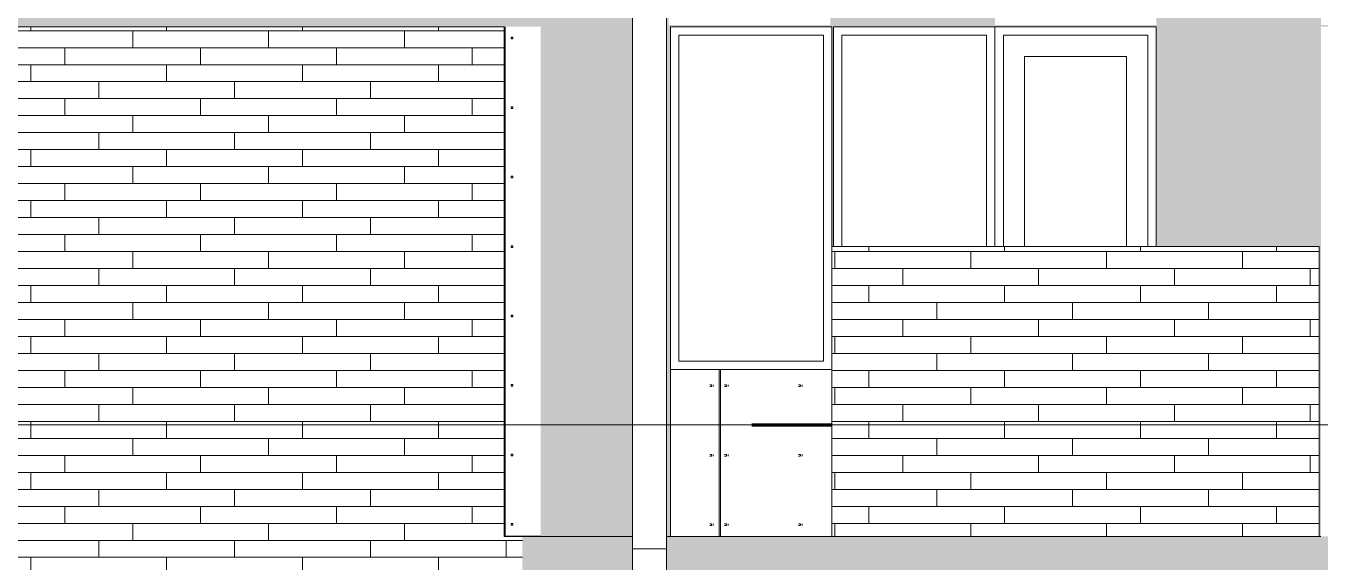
# Model space of a CAD drawing. Header units: inches. Extents: x 1747 to 7606, y -251 to 585.
# Drawn here: x 5645.4 to 5950.2, y 99.7 to 225.9 of the extents above; entities that cross this region are included whole.
import ezdxf

# ---------------------------------------------------------------- set-up
doc = ezdxf.new("R2010")
doc.units = ezdxf.units.IN
doc.header["$MEASUREMENT"] = 0
doc.linetypes.add('Grid Line 1_2_', pattern=[0.875, 0.5, -0.125, 0.125, -0.125])
for name, color, linetype, lineweight in [('0-3', 10, 'Continuous', 5), ('A-AREA', 32, 'Continuous', 70), ('A-FLOR-LEVL-1', 51, 'Grid Line 1_2_', 9), ('A-GENM', 5, 'Continuous', 9), ('A-WALL', 113, 'Continuous', 13), ('A-WALL-PATT-1', 111, 'Continuous', 9)]:
    doc.layers.add(name, color=color, linetype=linetype, lineweight=lineweight)
pattern_1 = [(0, (7180.39, 108.3), (-38.4, 120.375), [0.392, -38.007]), (0, (7180.39, 108.7), (-38.4, 120.375), [0.392, -38.007]), (0, (7180.39, 124.66), (-38.4, 120.375), [0.392, -38.007]), (0, (7180.39, 125.05), (-38.4, 120.375), [0.392, -38.007]), (0, (7180.39, 141.02), (-38.4, 120.375), [0.392, -38.007]), (0, (7180.39, 141.41), (-38.4, 120.375), [0.392, -38.007]), (0, (7180.39, 157.38), (-38.4, 120.375), [0.392, -38.007]), (0, (7180.39, 157.77), (-38.4, 120.375), [0.392, -38.007]), (0, (7180.39, 173.73), (-38.4, 120.375), [0.392, -38.007]), (0, (7180.39, 174.12), (-38.4, 120.375), [0.392, -38.007]), (0, (7180.39, 190.09), (-38.4, 120.375), [0.392, -38.007]), (0, (7180.39, 190.48), (-38.4, 120.375), [0.392, -38.007]), (0, (7180.39, 206.45), (-38.4, 120.375), [0.392, -38.007]), (0, (7180.39, 206.84), (-38.4, 120.375), [0.392, -38.007]), (0, (7180.39, 222.8), (-38.4, 120.375), [0.392, -38.007]), (0, (7180.39, 223.2), (-38.4, 120.375), [0.392, -38.007]), (0, (7197.84, 108.3), (-38.4, 120.375), [0.392, -38.007]), (0, (7197.84, 108.7), (-38.4, 120.375), [0.392, -38.007]), (0, (7197.84, 124.66), (-38.4, 120.375), [0.392, -38.007]), (0, (7197.84, 125.05), (-38.4, 120.375), [0.392, -38.007]), (0, (7197.84, 141.02), (-38.4, 120.375), [0.392, -38.007]), (0, (7197.84, 141.41), (-38.4, 120.375), [0.392, -38.007]), (0, (7197.84, 157.38), (-38.4, 120.375), [0.392, -38.007]), (0, (7197.84, 157.77), (-38.4, 120.375), [0.392, -38.007]), (0, (7197.84, 173.73), (-38.4, 120.375), [0.392, -38.007]), (0, (7197.84, 174.12), (-38.4, 120.375), [0.392, -38.007]), (0, (7197.84, 190.09), (-38.4, 120.375), [0.392, -38.007]), (0, (7197.84, 190.48), (-38.4, 120.375), [0.392, -38.007]), (0, (7197.84, 206.45), (-38.4, 120.375), [0.392, -38.007]), (0, (7197.84, 206.84), (-38.4, 120.375), [0.392, -38.007]), (0, (7197.84, 222.8), (-38.4, 120.375), [0.392, -38.007]), (0, (7197.84, 223.2), (-38.4, 120.375), [0.392, -38.007]), (0, (7215.29, 108.3), (-38.4, 120.375), [0.392, -38.007]), (0, (7215.29, 108.7), (-38.4, 120.375), [0.392, -38.007]), (0, (7215.29, 124.66), (-38.4, 120.375), [0.392, -38.007]), (0, (7215.29, 125.05), (-38.4, 120.375), [0.392, -38.007]), (0, (7215.29, 141.02), (-38.4, 120.375), [0.392, -38.007]), (0, (7215.29, 141.41), (-38.4, 120.375), [0.392, -38.007]), (0, (7215.29, 157.38), (-38.4, 120.375), [0.392, -38.007]), (0, (7215.29, 157.77), (-38.4, 120.375), [0.392, -38.007]), (0, (7215.29, 173.73), (-38.4, 120.375), [0.392, -38.007]), (0, (7215.29, 174.12), (-38.4, 120.375), [0.392, -38.007]), (0, (7215.29, 190.09), (-38.4, 120.375), [0.392, -38.007]), (0, (7215.29, 190.48), (-38.4, 120.375), [0.392, -38.007]), (0, (7215.29, 206.45), (-38.4, 120.375), [0.392, -38.007]), (0, (7215.29, 206.84), (-38.4, 120.375), [0.392, -38.007]), (0, (7215.29, 222.8), (-38.4, 120.375), [0.392, -38.007]), (0, (7215.29, 223.2), (-38.4, 120.375), [0.392, -38.007]), (90, (7178.645, 105.75), (-38.4, 2e-15), [120, -0.375]), (90, (7179.02, 105.75), (-38.4, 2e-15), [120, -0.375]), (90, (7180.386, 108.304), (-38.4, 2e-15), [0.392, -119.982]), (90, (7180.386, 124.66), (-38.4, 2e-15), [0.392, -119.982]), (90, (7180.386, 141.018), (-38.4, 2e-15), [0.392, -119.982]), (90, (7180.386, 157.375), (-38.4, 2e-15), [0.392, -119.982]), (90, (7180.386, 173.732), (-38.4, 2e-15), [0.392, -119.982]), (90, (7180.386, 190.09), (-38.4, 2e-15), [0.393, -119.983]), (90, (7180.386, 206.447), (-38.4, 2e-15), [0.392, -119.982]), (90, (7180.386, 222.804), (-38.4, 2e-15), [0.392, -119.982]), (90, (7180.78, 108.304), (-38.4, 2e-15), [0.392, -119.982]), (90, (7180.78, 124.66), (-38.4, 2e-15), [0.392, -119.982]), (90, (7180.78, 141.018), (-38.4, 2e-15), [0.392, -119.982]), (90, (7180.78, 157.375), (-38.4, 2e-15), [0.392, -119.982]), (90, (7180.78, 173.732), (-38.4, 2e-15), [0.392, -119.982]), (90, (7180.78, 190.09), (-38.4, 2e-15), [0.393, -119.983]), (90, (7180.78, 206.447), (-38.4, 2e-15), [0.392, -119.982]), (90, (7180.78, 222.804), (-38.4, 2e-15), [0.392, -119.982]), (90, (7197.836, 108.304), (-38.4, 2e-15), [0.392, -119.982]), (90, (7197.836, 124.66), (-38.4, 2e-15), [0.392, -119.982]), (90, (7197.836, 141.018), (-38.4, 2e-15), [0.392, -119.982]), (90, (7197.836, 157.375), (-38.4, 2e-15), [0.392, -119.982]), (90, (7197.836, 173.732), (-38.4, 2e-15), [0.392, -119.982]), (90, (7197.836, 190.09), (-38.4, 2e-15), [0.393, -119.983]), (90, (7197.836, 206.447), (-38.4, 2e-15), [0.392, -119.982]), (90, (7197.836, 222.804), (-38.4, 2e-15), [0.392, -119.982]), (90, (7198.23, 108.304), (-38.4, 2e-15), [0.392, -119.982]), (90, (7198.23, 124.66), (-38.4, 2e-15), [0.392, -119.982]), (90, (7198.23, 141.018), (-38.4, 2e-15), [0.392, -119.982]), (90, (7198.23, 157.375), (-38.4, 2e-15), [0.392, -119.982]), (90, (7198.23, 173.732), (-38.4, 2e-15), [0.392, -119.982]), (90, (7198.23, 190.09), (-38.4, 2e-15), [0.393, -119.983]), (90, (7198.23, 206.447), (-38.4, 2e-15), [0.392, -119.982]), (90, (7198.23, 222.804), (-38.4, 2e-15), [0.392, -119.982]), (90, (7215.286, 108.304), (-38.4, 2e-15), [0.392, -119.982]), (90, (7215.286, 124.66), (-38.4, 2e-15), [0.392, -119.982]), (90, (7215.286, 141.018), (-38.4, 2e-15), [0.392, -119.982]), (90, (7215.286, 157.375), (-38.4, 2e-15), [0.392, -119.982]), (90, (7215.286, 173.732), (-38.4, 2e-15), [0.392, -119.982]), (90, (7215.286, 190.09), (-38.4, 2e-15), [0.393, -119.983]), (90, (7215.286, 206.447), (-38.4, 2e-15), [0.392, -119.982]), (90, (7215.286, 222.804), (-38.4, 2e-15), [0.392, -119.982]), (90, (7215.68, 108.304), (-38.4, 2e-15), [0.392, -119.982]), (90, (7215.68, 124.66), (-38.4, 2e-15), [0.392, -119.982]), (90, (7215.68, 141.018), (-38.4, 2e-15), [0.392, -119.982]), (90, (7215.68, 157.375), (-38.4, 2e-15), [0.392, -119.982]), (90, (7215.68, 173.732), (-38.4, 2e-15), [0.392, -119.982]), (90, (7215.68, 190.09), (-38.4, 2e-15), [0.393, -119.983]), (90, (7215.68, 206.447), (-38.4, 2e-15), [0.392, -119.982]), (90, (7215.68, 222.804), (-38.4, 2e-15), [0.392, -119.982]), (180, (7217.04, 105.38), (-38.4, 120.375), [38.025, -0.375]), (180, (7217.04, 105.75), (-38.4, 120.375), [38.025, -0.375])]
pattern_2 = [(0, (5947.9076, 132.8), (0, 4), []), (90, (5947.9076, 132.8), (-8, 8), [4, -28]), (90, (5963.9076, 136.8), (-8, 8), [4, -28])]

# ---------------------------------------------------------------- blocks, each defined once
blk = doc.blocks.new('CTR - 2nd Phase_rvt-2-BUILDING ELEVATION - NORTH')
at = {"layer": 'A-FLOR-LEVL-1'}
blk.add_line((-12558.48, 132), (-9609.49, 132), dxfattribs=at)
blk = doc.blocks.new('CTR - 1st Phase - Common Walls_rvt-2-BUILDING ELEVATION - NORTH')
at = {"layer": 'A-FLOR-LEVL-1'}
blk.add_line((-12558.48, 132), (-9609.49, 132), dxfattribs=at)
blk = doc.blocks.new('_THE_ WINDOW _ DOOR - Door - 2nd Floor-1942379-BUILDING ELEVATION - NORTH')
at = {"layer": 'A-GENM'}
for p, q in [((-11932.21, 225.75), (-11932.21, 174)), ((-11894.19, 225.75), (-11932.21, 225.75)), ((-11894.19, 174), (-11894.19, 225.75)), ((-11930.21, 223.75), (-11896.19, 223.75)), ((-11930.21, 174), (-11930.21, 223.75)), ((-11896.19, 223.75), (-11896.19, 174)), ((-11925.21, 218.75), (-11901.19, 218.75)), ((-11925.21, 174), (-11925.21, 218.75)), ((-11901.19, 218.75), (-11901.19, 174))]:
    blk.add_line(p, q, dxfattribs=at)
blk = doc.blocks.new('_THE_ WINDOW _ DOOR - Window - 2nd _ 3rd Floors-V21-BUILDING ELEVATION - NORTH')
at = {"layer": 'A-GENM'}
for p, q in [((-11317.81, 225.75), (-11355.84, 225.75)), ((-11355.84, 225.75), (-11355.84, 174)), ((-11317.81, 174), (-11317.81, 225.75)), ((-11353.84, 174), (-11353.84, 223.75)), ((-11353.84, 223.75), (-11319.81, 223.75)), ((-11319.81, 223.75), (-11319.81, 174))]:
    blk.add_line(p, q, dxfattribs=at)
blk = doc.blocks.new('_THE_ WINDOW _ DOOR - Window - 2nd _ 3rd Floors-V35-BUILDING ELEVATION - NORTH')
at = {"layer": 'A-GENM'}
h = blk.add_hatch(dxfattribs=at)
h.set_pattern_fill('FP_63', color=256, style=0, pattern_type=2)
h.set_pattern_definition([(0, (-11354.47, 163.18), (-38.4, 120.38), [0.392, -38.007]), (0, (-11354.47, 163.57), (-38.4, 120.38), [0.392, -38.007]), (0, (-11354.47, 179.54), (-38.4, 120.38), [0.392, -38.007]), (0, (-11354.47, 179.93), (-38.4, 120.38), [0.392, -38.007]), (0, (-11354.47, 195.89), (-38.4, 120.38), [0.392, -38.007]), (0, (-11354.47, 196.29), (-38.4, 120.38), [0.392, -38.007]), (0, (-11354.47, 212.25), (-38.4, 120.38), [0.392, -38.007]), (0, (-11354.47, 212.64), (-38.4, 120.38), [0.392, -38.007]), (0, (-11354.47, 228.61), (-38.4, 120.38), [0.392, -38.007]), (0, (-11354.47, 229), (-38.4, 120.38), [0.392, -38.007]), (0, (-11354.47, 244.96), (-38.4, 120.38), [0.392, -38.007]), (0, (-11354.47, 245.36), (-38.4, 120.375), [0.392, -38.007]), (0, (-11354.47, 261.32), (-38.4, 120.375), [0.392, -38.007]), (0, (-11354.47, 261.71), (-38.4, 120.375), [0.392, -38.007]), (0, (-11354.47, 277.68), (-38.4, 120.375), [0.392, -38.007]), (0, (-11354.47, 278.07), (-38.4, 120.375), [0.392, -38.007]), (0, (-11337.02, 163.18), (-38.4, 120.38), [0.392, -38.007]), (0, (-11337.02, 163.57), (-38.4, 120.38), [0.392, -38.007]), (0, (-11337.02, 179.54), (-38.4, 120.38), [0.392, -38.007]), (0, (-11337.02, 179.93), (-38.4, 120.38), [0.392, -38.007]), (0, (-11337.02, 195.89), (-38.4, 120.38), [0.392, -38.007]), (0, (-11337.02, 196.29), (-38.4, 120.38), [0.392, -38.007]), (0, (-11337.02, 212.25), (-38.4, 120.38), [0.392, -38.007]), (0, (-11337.02, 212.64), (-38.4, 120.38), [0.392, -38.007]), (0, (-11337.02, 228.61), (-38.4, 120.38), [0.392, -38.007]), (0, (-11337.02, 229), (-38.4, 120.38), [0.392, -38.007]), (0, (-11337.02, 244.96), (-38.4, 120.375), [0.392, -38.007]), (0, (-11337.02, 245.36), (-38.4, 120.375), [0.392, -38.007]), (0, (-11337.02, 261.32), (-38.4, 120.375), [0.392, -38.007]), (0, (-11337.02, 261.71), (-38.4, 120.375), [0.392, -38.007]), (0, (-11337.02, 277.68), (-38.4, 120.375), [0.392, -38.007]), (0, (-11337.02, 278.07), (-38.4, 120.375), [0.392, -38.007]), (0, (-11319.57, 163.18), (-38.4, 120.38), [0.392, -38.007]), (0, (-11319.57, 163.57), (-38.4, 120.38), [0.392, -38.007]), (0, (-11319.57, 179.54), (-38.4, 120.38), [0.392, -38.007]), (0, (-11319.57, 179.93), (-38.4, 120.38), [0.392, -38.007]), (0, (-11319.57, 195.89), (-38.4, 120.38), [0.392, -38.007]), (0, (-11319.57, 196.29), (-38.4, 120.38), [0.392, -38.007]), (0, (-11319.57, 212.25), (-38.4, 120.38), [0.392, -38.007]), (0, (-11319.57, 212.64), (-38.4, 120.38), [0.392, -38.007]), (0, (-11319.57, 228.61), (-38.4, 120.38), [0.392, -38.007]), (0, (-11319.57, 229), (-38.4, 120.38), [0.392, -38.007]), (0, (-11319.57, 244.96), (-38.4, 120.375), [0.392, -38.007]), (0, (-11319.57, 245.36), (-38.4, 120.375), [0.392, -38.007]), (0, (-11319.57, 261.32), (-38.4, 120.375), [0.392, -38.007]), (0, (-11319.57, 261.71), (-38.4, 120.375), [0.392, -38.007]), (0, (-11319.57, 277.68), (-38.4, 120.375), [0.392, -38.007]), (0, (-11319.57, 278.07), (-38.4, 120.375), [0.392, -38.007]), (90, (-11356.214, 160.625), (-38.4, 2e-15), [120, -0.375]), (90, (-11355.84, 160.625), (-38.4, 2e-15), [120, -0.375]), (90, (-11354.473, 163.18), (-38.4, 2e-15), [0.392, -119.982]), (90, (-11354.473, 179.536), (-38.4, 2e-15), [0.392, -119.982]), (90, (-11354.473, 195.893), (-38.4, 2e-15), [0.392, -119.982]), (90, (-11354.473, 212.25), (-38.4, 2e-15), [0.392, -119.982]), (90, (-11354.473, 228.607), (-38.4, 2e-15), [0.392, -119.982]), (90, (-11354.473, 244.964), (-38.4, 2e-15), [0.392, -119.982]), (90, (-11354.473, 261.322), (-38.4, 2e-15), [0.392, -119.982]), (90, (-11354.473, 277.68), (-38.4, 2e-15), [0.392, -119.982]), (90, (-11354.08, 163.18), (-38.4, 2e-15), [0.392, -119.982]), (90, (-11354.08, 179.536), (-38.4, 2e-15), [0.392, -119.982]), (90, (-11354.08, 195.893), (-38.4, 2e-15), [0.392, -119.982]), (90, (-11354.08, 212.25), (-38.4, 2e-15), [0.392, -119.982]), (90, (-11354.08, 228.607), (-38.4, 2e-15), [0.392, -119.982]), (90, (-11354.08, 244.964), (-38.4, 2e-15), [0.392, -119.982]), (90, (-11354.08, 261.322), (-38.4, 2e-15), [0.392, -119.982]), (90, (-11354.08, 277.68), (-38.4, 2e-15), [0.392, -119.982]), (90, (-11337.023, 163.18), (-38.4, 2e-15), [0.392, -119.982]), (90, (-11337.023, 179.536), (-38.4, 2e-15), [0.392, -119.982]), (90, (-11337.023, 195.893), (-38.4, 2e-15), [0.392, -119.982]), (90, (-11337.023, 212.25), (-38.4, 2e-15), [0.392, -119.982]), (90, (-11337.023, 228.607), (-38.4, 2e-15), [0.392, -119.982]), (90, (-11337.023, 244.964), (-38.4, 2e-15), [0.392, -119.982]), (90, (-11337.023, 261.322), (-38.4, 2e-15), [0.392, -119.982]), (90, (-11337.023, 277.68), (-38.4, 2e-15), [0.392, -119.982]), (90, (-11336.63, 163.18), (-38.4, 2e-15), [0.392, -119.982]), (90, (-11336.63, 179.536), (-38.4, 2e-15), [0.392, -119.982]), (90, (-11336.63, 195.893), (-38.4, 2e-15), [0.392, -119.982]), (90, (-11336.63, 212.25), (-38.4, 2e-15), [0.392, -119.982]), (90, (-11336.63, 228.607), (-38.4, 2e-15), [0.392, -119.982]), (90, (-11336.63, 244.964), (-38.4, 2e-15), [0.392, -119.982]), (90, (-11336.63, 261.322), (-38.4, 2e-15), [0.392, -119.982]), (90, (-11336.63, 277.68), (-38.4, 2e-15), [0.392, -119.982]), (90, (-11319.573, 163.18), (-38.4, 2e-15), [0.392, -119.982]), (90, (-11319.573, 179.536), (-38.4, 2e-15), [0.392, -119.982]), (90, (-11319.573, 195.893), (-38.4, 2e-15), [0.392, -119.982]), (90, (-11319.573, 212.25), (-38.4, 2e-15), [0.392, -119.982]), (90, (-11319.573, 228.607), (-38.4, 2e-15), [0.392, -119.982]), (90, (-11319.573, 244.964), (-38.4, 2e-15), [0.392, -119.982]), (90, (-11319.573, 261.322), (-38.4, 2e-15), [0.392, -119.982]), (90, (-11319.573, 277.68), (-38.4, 2e-15), [0.392, -119.982]), (90, (-11319.18, 163.18), (-38.4, 2e-15), [0.392, -119.982]), (90, (-11319.18, 179.536), (-38.4, 2e-15), [0.392, -119.982]), (90, (-11319.18, 195.893), (-38.4, 2e-15), [0.392, -119.982]), (90, (-11319.18, 212.25), (-38.4, 2e-15), [0.392, -119.982]), (90, (-11319.18, 228.607), (-38.4, 2e-15), [0.392, -119.982]), (90, (-11319.18, 244.964), (-38.4, 2e-15), [0.392, -119.982]), (90, (-11319.18, 261.322), (-38.4, 2e-15), [0.392, -119.982]), (90, (-11319.18, 277.68), (-38.4, 2e-15), [0.392, -119.982]), (180, (-11317.81, 160.25), (-38.4, 120.38), [38.025, -0.375]), (180, (-11317.81, 160.62), (-38.4, 120.38), [38.025, -0.375])])
h.paths.add_polyline_path([(-11356.21, 105.75), (-11356.21, 145), (-11394.24, 145), (-11394.24, 105.75), (-11385.37, 105.75)], flags=0)
for p, q in [((-11356.21, 225.75), (-11394.24, 225.75)), ((-11394.24, 225.75), (-11394.24, 145)), ((-11356.21, 174), (-11356.21, 225.75)), ((-11392.24, 147), (-11392.24, 223.75)), ((-11392.24, 223.75), (-11358.21, 223.75)), ((-11358.21, 223.75), (-11358.21, 147)), ((-11358.21, 147), (-11392.24, 147)), ((-11394.24, 145), (-11394.24, 105.75)), ((-11394.24, 145), (-11356.21, 145)), ((-11394.24, 105.75), (-11356.21, 105.75))]:
    blk.add_line(p, q, dxfattribs=at)
blk = doc.blocks.new('077123 - Manufactured Gutters and Downspouts - 077123 - Manufactured Gutters and Downspouts-V43-BUILDING ELEVATION - NORTH')
at = {"layer": 'A-GENM'}
for p, q in [((-11403.18, 102.78), (-11403.18, 353.15)), ((-11395.18, 353.15), (-11395.18, 102.78)), ((-11403.18, 91.91), (-11403.18, 102.78)), ((-11395.18, 102.78), (-11403.18, 102.78)), ((-11395.18, 102.78), (-11395.18, 91.91))]:
    blk.add_line(p, q, dxfattribs=at)

msp = doc.modelspace()

# ---------------------------------------------------------------- hatches: boundary and pattern name
at = {"layer": 'A-WALL-PATT-1'}
h = msp.add_hatch(dxfattribs=at)
h.set_pattern_fill('FP_32', color=256, style=0, pattern_type=2)
h.set_pattern_definition(pattern_1)
h.paths.add_polyline_path([(5072.83, 105.75), (5105.61, 105.75), (5105.61, 225.75), (5143.63, 225.75), (5143.63, 105.75), (5144.01, 105.75), (5144.01, 225.75), (5182.03, 225.75), (5182.03, 105.75), (5220.81, 105.75), (5220.81, 174), (5259.21, 174), (5259.21, 225.75), (5297.23, 225.75), (5297.23, 174), (5335.63, 174), (5335.63, 105.75), (5335.82, 105.75), (5335.82, 346.5), (5072.83, 346.5), (5072.83, 346.12), (5182.22, 346.12), (5182.22, 226.12), (5072.83, 226.12), (5072.83, 106.44)], flags=0)
h.paths.add_polyline_path([(6718.41, 105.75), (6718.41, 225.75), (6756.43, 225.75), (6756.43, 226.12), (6718.41, 226.12), (6718.41, 346.12), (6756.43, 346.15), (6756.43, 346.5), (6457.61, 346.5), (6457.61, 346.12), (6487.63, 346.12), (6487.63, 226.12), (6457.61, 226.12), (6457.61, 225.75), (6487.63, 225.75), (6487.63, 105.75), (6488.01, 105.75), (6488.01, 225.75), (6526.03, 225.75), (6526.03, 105.75), (6564.81, 105.75), (6564.81, 225.75), (6602.83, 225.75), (6602.83, 105.75), (6680.01, 105.75), (6680.01, 225.75), (6718.03, 225.75), (6718.03, 105.75)], flags=0)
h.paths.add_polyline_path([(6795.21, 105.75), (6795.21, 225.75), (6833.23, 225.75), (6833.23, 105.75), (6872.01, 105.75), (6872.01, 225.75), (6910.03, 225.75), (6910.03, 105.75), (6910.41, 105.75), (6910.41, 225.75), (6948.43, 225.75), (6948.43, 105.75), (6948.81, 105.75), (6948.81, 174), (6987.21, 174), (6987.21, 225.75), (7025.23, 225.75), (7025.23, 174), (7025.61, 174), (7025.61, 225.75), (7063.63, 225.75), (7063.63, 226.12), (6948.81, 226.12), (6948.81, 306), (6987.21, 306), (6987.21, 346.12), (7025.23, 346.12), (7025.23, 306), (7025.61, 306), (7025.61, 346.12), (7063.63, 346.12), (7063.63, 346.5), (6764.43, 346.5), (6764.43, 105.75)], flags=0)
h.paths.add_polyline_path([(7071.63, 105.75), (7102.41, 105.75), (7102.41, 225.75), (7140.43, 225.75), (7140.43, 105.75), (7140.81, 105.75), (7140.81, 225.75), (7178.83, 225.75), (7178.83, 105.75), (7211.23, 105.75), (7211.23, 226.12), (7102.22, 226.12), (7102.22, 346.12), (7211.23, 346.12), (7211.23, 346.5), (7071.63, 346.5), (7071.63, 106.44)], flags=0)
h.paths.add_polyline_path([(6449.61, 105.75), (6449.61, 346.5), (6112.01, 346.5), (6112.01, 105.75), (6142.41, 105.75), (6142.41, 225.75), (6180.43, 225.75), (6180.43, 105.75), (6180.81, 105.75), (6180.81, 225.75), (6218.83, 225.75), (6218.83, 105.75), (6219.21, 105.75), (6219.21, 225.75), (6257.23, 225.75), (6257.23, 105.75), (6257.61, 105.75), (6257.61, 225.75), (6295.63, 225.75), (6295.63, 105.75), (6372.81, 105.75), (6372.81, 225.75), (6410.83, 225.75), (6410.83, 105.75)], flags=0)
h.paths.add_polyline_path([(6104.01, 105.75), (6104.01, 346.5), (5796.24, 346.5), (5796.24, 105.75), (5797.18, 105.75), (5797.18, 225.75), (5835.21, 225.75), (5835.21, 174), (5835.58, 174), (5835.58, 225.75), (5911.63, 225.75), (5911.63, 174), (5950.03, 174), (5950.03, 105.75), (5950.41, 105.75), (5950.41, 225.75), (5988.43, 225.75), (5988.43, 105.75), (5988.81, 105.75), (5988.81, 225.75), (6026.83, 225.75), (6026.83, 105.75), (6066.08, 105.75)], flags=0)
h.paths.add_polyline_path([(5343.82, 105.75), (5374.41, 105.75), (5374.41, 225.75), (5412.43, 225.75), (5412.43, 105.75), (5451.02, 105.75), (5451.02, 225.75), (5489.04, 225.75), (5489.04, 105.75), (5528.01, 105.75), (5528.01, 225.75), (5566.03, 225.75), (5566.03, 105.75), (5566.41, 105.75), (5566.41, 225.75), (5604.43, 225.75), (5604.43, 105.75), (5634.21, 105.75), (5634.21, 225.75), (5766.66, 225.75), (5766.66, 105.75), (5788.24, 105.75), (5788.24, 346.5), (5343.82, 346.5), (5343.82, 106.44)], flags=0)
h.paths.add_polyline_path([(6910.03, 226.12), (6872.01, 226.12), (6872.01, 346.12), (6910.03, 346.12), (6910.03, 265)], flags=0)
h.paths.add_polyline_path([(6526.41, 226.12), (6526.41, 346.12), (6564.43, 346.12), (6564.43, 226.12), (6538.01, 226.12)], flags=0)
h.paths.add_polyline_path([(6564.81, 226.12), (6564.81, 346.12), (6602.83, 346.12), (6602.83, 226.12), (6566.81, 226.12)], flags=0)
h.paths.add_polyline_path([(6026.83, 226.12), (5988.81, 226.12), (5988.81, 346.12), (6026.83, 346.12), (6026.83, 265.37)], flags=0)
h.paths.add_polyline_path([(6236.62, 226.12), (6219.21, 226.12), (6219.21, 346.12), (6257.23, 346.12), (6257.23, 226.12)], flags=0)
h.paths.add_polyline_path([(5875.61, 226.12), (5873.61, 226.12), (5873.61, 346.12), (5911.63, 346.12), (5911.63, 226.12), (5909.63, 226.12)], flags=0)
h.paths.add_polyline_path([(5451.02, 226.12), (5451.02, 346.12), (5489.04, 346.12), (5489.04, 226.12)], flags=0)
h.paths.add_polyline_path([(6948.43, 226.12), (6910.41, 226.12), (6910.41, 346.12), (6948.43, 346.12), (6948.43, 265.37)], flags=0)
h.paths.add_polyline_path([(6796.35, 226.12), (6795.21, 226.12), (6795.21, 346.12), (6833.23, 346.12), (6833.23, 226.12)], flags=0)
h.paths.add_polyline_path([(6718.03, 226.12), (6680.01, 226.12), (6680.01, 346.12), (6718.03, 346.12), (6718.03, 265)], flags=0)
h.paths.add_polyline_path([(6411.21, 226.12), (6334.41, 226.12), (6334.41, 306), (6372.81, 306), (6372.81, 346.12), (6410.83, 346.12), (6410.83, 306), (6411.21, 306), (6411.21, 346.12), (6449.23, 346.12), (6449.23, 226.12), (6444.98, 226.12)], flags=0)
h.paths.add_polyline_path([(6279.67, 226.12), (6257.61, 226.12), (6257.61, 346.12), (6295.63, 346.12), (6295.63, 226.12)], flags=0)
h.paths.add_polyline_path([(6144.41, 226.12), (6142.41, 226.12), (6142.41, 346.12), (6180.43, 346.12), (6180.43, 226.12)], flags=0)
h.paths.add_polyline_path([(5988.43, 226.12), (5950.41, 226.12), (5950.41, 346.12), (5988.43, 346.12), (5988.43, 261.75)], flags=0)
h.paths.add_polyline_path([(5638.58, 226.12), (5528.01, 226.12), (5528.01, 346.12), (5566.03, 346.12), (5566.03, 306), (5566.41, 306), (5566.41, 346.12), (5604.43, 346.12), (5604.43, 306), (5642.83, 306), (5642.83, 226.12), (5642.08, 226.12)], flags=0)
h.paths.add_polyline_path([(5796.81, 226.12), (5796.81, 346.12), (5834.83, 346.12), (5834.83, 226.12), (5797.18, 226.12)], flags=0)
h.paths.add_polyline_path([(5412.43, 226.12), (5374.41, 226.12), (5374.41, 346.12), (5412.43, 346.12), (5412.43, 265.37)], flags=0)
h.paths.add_polyline_path([(5220.81, 226.12), (5220.81, 346.12), (5258.83, 346.12), (5258.83, 226.12), (5246.31, 226.12)], flags=0)
h.paths.add_polyline_path([(5297.23, 226.12), (5259.21, 226.12), (5259.21, 346.12), (5297.23, 346.12), (5297.23, 265.37)], flags=0)
h = msp.add_hatch(dxfattribs=at)
h.set_pattern_fill('FP_48', color=256, style=0, pattern_type=2)
h.set_pattern_definition([(0, (5638.5196, -119.2), (0, 4), []), (90, (5638.5196, -119.2), (-8, 8), [4, -28]), (90, (5654.5196, -115.2), (-8, 8), [4, -28])])
h.paths.add_polyline_path([(5647.9, -30), (5748.42, -30), (5758.03, -28.2), (5758.03, -12), (5756.43, -12), (5756.43, 0), (5758.53, 0), (5758.5, 10.54), (5758.38, 10.72), (5758.31, 10.92), (5758.28, 11.37), (5758.31, 35.37), (5758.38, 35.57), (5758.6, 35.83), (5758.78, 35.94), (5758.92, 35.98), (5759.14, 35.98), (5759.34, 35.92), (5759.48, 35.82), (5759.56, 35.75), (5759.68, 35.57), (5759.76, 35.37), (5759.78, 35.15), (5759.76, 10.92), (5759.68, 10.72), (5759.53, 10.45), (5759.53, 0), (5762.34, 0), (5762.34, 105.75), (5758.03, 105.75), (5758.03, 225.75), (5642.83, 225.75), (5642.83, 105.75), (5638.52, 105.75), (5638.52, -30), (5641.63, -30)], flags=0)
h = msp.add_hatch(dxfattribs=at)
h.set_pattern_fill('FP_32', color=256, style=0, pattern_type=2)
h.set_pattern_definition(pattern_1)
h.paths.add_polyline_path([(5762.99, 105.75), (5766.66, 105.75), (5766.66, 225.75), (5758.03, 225.75), (5758.03, 105.75)], flags=0)
h = msp.add_hatch(dxfattribs=at)
h.set_pattern_fill('FP_37', color=256, style=0, pattern_type=2)
h.set_pattern_definition(pattern_2)
h.paths.add_polyline_path([(5839.46, 105.75), (5839.46, 174), (5835.21, 174), (5835.21, 105.75)], flags=0)
h = msp.add_hatch(dxfattribs=at)
h.set_pattern_fill('FP_37', color=256, style=0, pattern_type=2)
h.set_pattern_definition(pattern_2)
h.paths.add_polyline_path([(5945.78, 105.75), (5945.78, 174), (5839.46, 174), (5839.46, 105.75), (5935.22, 105.75)], flags=0)
h = msp.add_hatch(dxfattribs=at)
h.set_pattern_fill('FP_37', color=256, style=0, pattern_type=2)
h.set_pattern_definition(pattern_2)
h.paths.add_polyline_path([(5950.03, 105.75), (5950.03, 174), (5945.78, 174), (5945.78, 105.75)], flags=0)
h = msp.add_hatch(dxfattribs=at)
h.set_pattern_fill('FP_65', color=256, style=0, pattern_type=2)
h.set_pattern_definition([(0, (5762.3446, -29.2), (0, 4), []), (90, (5762.3446, -29.2), (-8, 8), [4, -28]), (90, (5778.3446, -25.2), (-8, 8), [4, -28])])
h.paths.add_polyline_path([(6159.91, -19.84), (6178.31, -19.84), (6178.31, 36), (6295.63, 36), (6295.63, 85.38), (6333.66, 85.38), (6333.66, 1), (6370.93, 1), (6370.9, 10.57), (6370.78, 10.74), (6370.71, 10.94), (6370.68, 11.38), (6370.71, 35.38), (6370.78, 35.58), (6371, 35.84), (6371.18, 35.95), (6371.32, 35.98), (6371.54, 35.98), (6371.74, 35.92), (6371.88, 35.82), (6371.96, 35.75), (6372.08, 35.58), (6372.16, 35.38), (6372.18, 35.16), (6372.16, 10.94), (6372.08, 10.74), (6371.93, 10.46), (6371.93, 1), (6372.43, 1), (6372.43, 85.38), (6410.46, 85.38), (6410.46, 0.5), (6372.43, 0.5), (6372.43, 0), (6449.61, 0), (6449.61, 105.75), (6112.01, 105.75), (6112.01, -17.82), (6112.96, -18.37), (6130.31, -19.84), (6157.17, -19.84)], flags=0)
h.paths.add_polyline_path([(6104.01, -13.26), (6104.01, 105.75), (5796.24, 105.75), (5796.24, 97.38), (6026.83, 97.38), (6026.83, 3.59), (6056.23, 14), (6100.11, -11.04)], flags=0)
h.paths.add_polyline_path([(5993.05, -8.38), (6016.71, 0), (5892.43, 0), (5992.55, -8.34)], flags=0)
h.paths.add_polyline_path([(5762.34, 0), (5788.24, 0), (5788.24, 105.75), (5762.34, 105.75), (5762.34, 1.3)], flags=0)
h.paths.add_polyline_path([(6460.11, 0), (6756.43, 0), (6756.43, 0.5), (6718.41, 0.5), (6718.41, 85.38), (6756.43, 85.38), (6756.43, 105.75), (6457.61, 105.75), (6457.61, 0)], flags=0)
h.paths.add_polyline_path([(6764.43, 0), (6967.88, 0), (6967.88, 1), (6968.13, 1), (6968.1, 10.57), (6967.98, 10.74), (6967.91, 10.94), (6967.88, 11.38), (6967.91, 35.38), (6967.98, 35.58), (6968.2, 35.84), (6968.38, 35.95), (6968.58, 35.99), (6968.74, 35.98), (6968.94, 35.92), (6969.08, 35.82), (6969.16, 35.75), (6969.28, 35.58), (6969.36, 35.38), (6969.38, 35.16), (6969.36, 10.94), (6969.28, 10.74), (6969.13, 10.46), (6969.13, 1), (6986.83, 1), (6986.83, 85.38), (7024.86, 85.38), (7024.86, 36), (7025.23, 36), (7025.23, 85.38), (7063.26, 85.35), (7063.26, 73.84), (7063.63, 73.94), (7063.63, 105.75), (6764.43, 105.75), (6764.43, 0.42)], flags=0)
h.paths.add_polyline_path([(6494.96, 0.5), (6488.01, 0.5), (6488.01, 85.38), (6564.06, 85.38), (6564.06, 0.5), (6516.48, 0.5)], flags=0)
h.paths.add_polyline_path([(6150.5, 0.5), (6123.06, 0.5), (6123.06, 85.38), (6161.08, 85.38), (6161.08, 0.5)], flags=0)
h.paths.add_polyline_path([(6602.46, 0.5), (6564.43, 0.5), (6564.43, 85.38), (6602.46, 85.38), (6602.46, 1)], flags=0)
h.paths.add_polyline_path([(6679.63, 0.5), (6679.63, 85.38), (6717.66, 85.38), (6717.66, 0.5), (6688.71, 0.5)], flags=0)
h.paths.add_polyline_path([(6925.52, 0.5), (6910.41, 0.5), (6910.41, 85.38), (6948.43, 85.38), (6948.43, 0.5), (6947.05, 0.5)], flags=0)
h.paths.add_polyline_path([(7140.06, 36), (7181.33, 36), (7181.33, 105.75), (7071.63, 105.75), (7071.63, 74.98), (7102.03, 67.02), (7102.03, 85.38), (7140.06, 85.38), (7140.06, 64.38)], flags=0)
h.paths.add_polyline_path([(7097.75, 36), (7102.03, 36), (7102.03, 55.04), (7085.9, 50.8), (7072.36, 71.29), (7085.63, 50.77), (7071.63, 50.77), (7071.63, 36), (7085.81, 36)], flags=0)
h.paths.add_polyline_path([(7063.63, 36), (7063.63, 50.77), (7063.26, 50.77), (7063.26, 36)], flags=0)
h.paths.add_polyline_path([(6225.23, 75.5), (6241.5, 71.26), (6236.62, 72.52)], flags=0)
h.paths.add_polyline_path([(6236.62, 50.77), (6209.25, 50.8), (6222.46, 71.29), (6208.97, 50.8), (6186.34, 56.75), (6216.44, 71.29), (6186.23, 56.82), (6186.23, 65.24), (6225.23, 75.5), (6264.23, 65.24), (6264.23, 56.82), (6236.62, 70.01), (6264.12, 56.75), (6241.5, 50.8), (6227.96, 71.29), (6241.23, 50.77)], flags=0)
h.paths.add_polyline_path([(7102.03, 59.88), (7102.03, 59.98), (7078.36, 71.29), (7097.75, 61.94)], flags=0)
h.paths.add_polyline_path([(7063.26, 65.65), (7063.63, 66.23), (7063.63, 66.39), (7063.26, 65.82)], flags=0)
h.paths.add_polyline_path([(7102.03, 66.97), (7102.03, 67.01), (7097.75, 68.1)], flags=0)

# ---------------------------------------------------------------- linework, layer by layer
at = {"layer": 'A-AREA'}
msp.add_line((5816.37, 132), (5835.21, 132), dxfattribs=at)
at = {"layer": 'A-FLOR-LEVL-1'}
msp.add_line((4633.69, 132), (7581.18, 132), dxfattribs=at)
at = {"layer": 'A-WALL'}
for p, q in [((5642.83, 225.75), (5758.03, 225.75)), ((5758.03, 105.75), (5758.03, 225.75)), ((5950.03, 174), (5835.21, 174)), ((5835.21, 105.75), (5835.21, 174)), ((5950.03, 174), (5950.03, 105.75)), ((5797.18, 105.75), (5797.18, 145)), ((5758.03, 105.75), (5788.24, 105.75)), ((5796.24, 105.75), (5797.18, 105.75)), ((5835.21, 105.75), (5950.41, 105.75))]:
    msp.add_line(p, q, dxfattribs=at)

# ---------------------------------------------------------------- block references
at = {"layer": '0-3'}
for name in ['CTR - 2nd Phase_rvt-2-BUILDING ELEVATION - NORTH', 'CTR - 1st Phase - Common Walls_rvt-2-BUILDING ELEVATION - NORTH']:
    msp.add_blockref(name, (17191.42, 0), dxfattribs=at)
at = {"layer": 'A-GENM'}
for name, p in [('077123 - Manufactured Gutters and Downspouts - 077123 - Manufactured Gutters and Downspouts-V43-BUILDING ELEVATION - NORTH', (17191.42, 0)), ('_THE_ WINDOW _ DOOR - Window - 2nd _ 3rd Floors-V35-BUILDING ELEVATION - NORTH', (17191.42, 0)), ('_THE_ WINDOW _ DOOR - Window - 2nd _ 3rd Floors-V21-BUILDING ELEVATION - NORTH', (17191.42, 0)), ('_THE_ WINDOW _ DOOR - Door - 2nd Floor-1942379-BUILDING ELEVATION - NORTH', (17805.82, 0))]:
    msp.add_blockref(name, p, dxfattribs=at)

doc.saveas('drawing.dxf')
